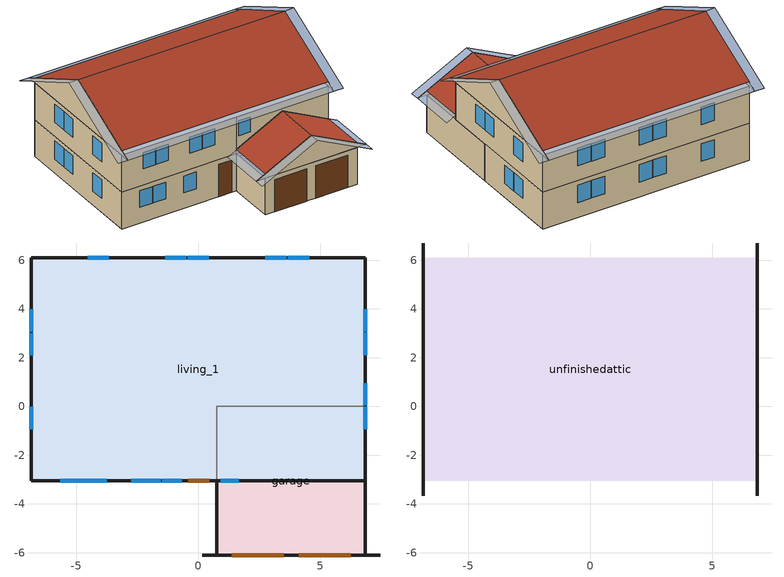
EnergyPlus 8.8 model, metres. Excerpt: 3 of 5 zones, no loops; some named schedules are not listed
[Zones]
living_1
 floor foundation (GrndInsFinLivFloor): -6.86,6.1 6.86,6.1 6.86,0 0.76,0 0.76,-3.05 -6.86,-3.05 z0
 floor adiabatic (FinUninsFinFloor): -6.86,6.1 6.86,6.1 6.86,0 0.76,0 0.76,-3.05 -6.86,-3.05 z2.44
 floor to garage (UnfinInsFinFloor): 0.76,0 6.86,0 6.86,-3.05 0.76,-3.05 z2.44
 wall outside (ExtInsFinWall): 6.86,0 6.86,6.1 -6.86,6.1 -6.86,-3.05 0.76,-3.05 z0:2.44; 6.86,-3.05 6.86,6.1 -6.86,6.1 -6.86,-3.05 0.76,-3.05 z2.44:4.88; 6.86,-3.05,2.74 6.86,-3.05,4.88 0.76,-3.05,4.88 0.76,-3.05,2.74 3.81,-3.05,4.27
 wall to garage (UnfinInsFinWall): 0.76,-3.05 0.76,0 6.86,0 z0:2.44; 0.76,-3.05,2.44 6.86,-3.05,2.44 6.86,-3.05,2.74 3.81,-3.05,4.27 0.76,-3.05,2.74
 window (left-Glass): -6.86,3.98 -6.86,3.07 / -6.86,3.01 -6.86,2.09 / -6.86,-0.02 -6.86,-0.93 z0.91:2.13; -6.86,3.98 -6.86,3.07 / -6.86,3.01 -6.86,2.09 / -6.86,-0.02 -6.86,-0.93 z3.35:4.57
 window (front-Glass): -5.66,-3.05 -4.83,-3.05 / -4.77,-3.05 -3.95,-3.05 / -2.74,-3.05 -1.92,-3.05 z1.03:2.13; -5.42,-3.05 -4.62,-3.05 / -4.56,-3.05 -3.77,-3.05 / -2.33,-3.05 -1.53,-3.05 / -1.47,-3.05 -0.68,-3.05 z3.51:4.57; 0.93,-3.05 1.66,-3.05 z3.59:4.57
 window (right-Glass): 6.86,3.08 6.86,3.99 / 6.86,2.1 6.86,3.02 z0.91:2.13; 6.86,0.04 6.86,0.96 / 6.86,-0.93 6.86,-0.02 / 6.86,3.07 6.86,3.98 z3.35:4.57
 window (back-Glass): 3.62,6.1 2.75,6.1 / 4.54,6.1 3.68,6.1 / -0.49,6.1 -1.36,6.1 / 0.43,6.1 -0.43,6.1 / -3.68,6.1 -4.54,6.1 z0.98:2.13; 3.62,6.1 2.75,6.1 / 4.54,6.1 3.68,6.1 / -0.49,6.1 -1.36,6.1 / 0.43,6.1 -0.43,6.1 / -3.68,6.1 -4.54,6.1 z3.42:4.57
 door (livingDoors): -0.41,-3.05 0.46,-3.05 z0:2.13
garage
 floor foundation (GrndUninsUnfinGrgFloor): 0.76,0 6.86,0 6.86,-6.1 0.76,-6.1 z0
 wall outside (ExtUninsUnfinWall): 0.76,-3.05 0.76,-6.1 6.86,-6.1 6.86,0 z0:2.44; 0.15,-6.1,2.44 7.47,-6.1,2.44 3.81,-6.1,4.27
 door (garageDoors): 1.37,-6.1 3.51,-6.1 / 4.11,-6.1 6.25,-6.1 z0:2.13
 roof outside (UnfinUninsExtGrgRoof): 6.86,-6.1,2.74 6.86,-3.05,2.74 3.81,-3.05,4.27 3.81,-6.1,4.27; 0.76,-3.05,2.74 0.76,-6.1,2.74 3.81,-6.1,4.27 3.81,-3.05,4.27
unfinishedattic
 floor to living_1 (FinInsUnfinUAFloor): -6.86,6.1 6.86,6.1 6.86,-3.05 -6.86,-3.05 z4.88
 wall outside (ExtUninsUnfinWall): 6.86,-3.66,4.88 6.86,6.71,4.88 6.86,1.52,7.47; -6.86,6.71,4.88 -6.86,-3.66,4.88 -6.86,1.52,7.47
 roof outside (UnfinInsExtRoof): -6.86,-3.05,5.18 6.86,-3.05,5.18 6.86,1.52,7.47 -6.86,1.52,7.47; 6.86,6.1,5.18 -6.86,6.1,5.18 -6.86,1.52,7.47 6.86,1.52,7.47
shading: 7.47,-6.1,2.44 7.47,-3.05,2.44 6.86,-3.05,2.74 6.86,-6.1,2.74; 0.15,-3.05,2.44 0.15,-6.1,2.44 0.76,-6.1,2.74 0.76,-3.05,2.74; -6.86,-3.66,4.88 6.86,-3.66,4.88 6.86,-3.05,5.18 -6.86,-3.05,5.18; 6.86,6.71,4.88 -6.86,6.71,4.88 -6.86,6.1,5.18 6.86,6.1,5.18; 7.47,-6.71,2.44 7.47,-6.1,2.44 3.81,-6.1,4.27 3.81,-6.71,4.27; 0.15,-6.1,2.44 0.15,-6.71,2.44 3.81,-6.71,4.27 3.81,-6.1,4.27; 7.47,6.71,4.88 6.86,6.71,4.88 6.86,1.52,7.47 7.47,1.52,7.47; 6.86,-3.66,4.88 7.47,-3.66,4.88 7.47,1.52,7.47 6.86,1.52,7.47; -7.47,-3.66,4.88 -6.86,-3.66,4.88 -6.86,1.52,7.47 -7.47,1.52,7.47; -6.86,6.71,4.88 -7.47,6.71,4.88 -7.47,1.52,7.47 -6.86,1.52,7.47
[Building]
Denver Intl Ap CO 2500 sqft: North Axis {deg}=0; Terrain=Suburbs; Loads Convergence Tolerance Value=0.05; Temperature Convergence Tolerance Value {deltaC}=0.05; Solar Distribution (FullExterior = Shading from/on exterior surfaces.  All interior direct solar falls on the floor and is absorbed according to the floor's absorptivity.  The reflected beam solar from the floor is added to the transmitted diffuse radiation, which is distributed uniformly to all interior surfaces.)=FullExterior; Maximum Number of Warmup Days=50
[Site:Location]
Denver Intl Ap CO: Latitude {deg}=39.83; Longitude {deg}=-104.65; Time Zone {hr}=-7; Elevation {m}=1650
[Site:GroundTemperature:BuildingSurface]
6.71466, 4.94366, 4.80183, 5.64226, 9.01611, 12.3742, 15.2856, 17.1298, 17.2865, 15.7865, 12.9494, 9.6943
[Site:GroundTemperature:Deep]
10.8778, 10.8778, 10.8778, 10.8778, 10.8778, 10.8778, 10.8778, 10.8778, 10.8778, 10.8778, 10.8778, 10.8778
[Site:WaterMainsTemperature]
Calculation Method=Correlation; Annual Average Outdoor Air Temperature {C}=10.8778; Maximum Difference In Monthly Average Outdoor Air Temperature {deltaC}=23.1556
[SizingPeriod:WeatherFileDays]
Plant DD: Begin Month=1; Begin Day of Month=1; End Month=1; End Day of Month=1; Day of Week for Start Day=Tuesday; Use Weather File Daylight Saving Period=Yes; Use Weather File Rain and Snow Indicators=No
[Material] Roughness=Rough
Name | Thickness {m} | Conductivity {W/m-K} | Density {kg/m^3} | Specific Heat {J/kg-K} | Thermal Absorptance | Solar Absorptance | Visible Absorptance | Density {kg/m} | Visible Absorptance  (Rough estimate of mean value based on visible spectrum for white paint, from Introduction to Heat Transfer, 3rd Ed. by F.P.Incropera and D.P.DeWitt, Fig. 12.23)
CarpetBareLayer | 0.0254 | 0.0866887 | 40.05 | 1214.23 | 0.9 | 0.6
Cavity | 0.0889 | 0.0298725 | 119.207 | 1160.19
CeilingMass | 0.0127 | 0.160291 | 801 | 837.4 | 0.9 | 0.3 | 0.1
Concrete-4in | 0.1016 | 1.31141 | 2242.8 | 837.4 | 0.9
Concrete-8in | 0.2032 | 1.31141 | 2242.8 | 837.4 | 0.9
DoorMaterial | 0.04445 | 0.0612267 | 512.64 | 1214.23
ExteriorFinish | 0.009525 | 0.089435 | 177.822 | 1046.75 | 0.9 | 0.3 | 0.3
ExtWallMass; PartitionWallMass | 0.0127 | 0.160291 | 801 | 837.4 | 0.9 | 0.5 | 0.1
FloorMass | 0.015875 | 0.115458 | 544.68 | 1214.23 | 0.9 | 0.6
GarageDoorMaterial | 0.0635 | 0.0874667 | 512.64 | 1214.23
GrgRoofStudandAir | 0.0889 | 2.99117 | 57.259 | 1211.05
IntFloorIns | 0.1397 | 0.0489548 | 106.365 | 1151.69
IntWallIns | 0.0889 | 0.0550583 | 162.403 | 1178.92
Plywood-1_2in | 0.0127 | 0.115458 | 512.64 | 1214.23
Plywood-3_4in | 0.01905 | 0.115458 | 512.64 | 1214.23
RoofingMaterial | 0.0094488 | 0.162714 | 1121.4 | 1465.45 | 0.91 | 0.85 | 0.85
SlabExt | 0.103632 | 0.029427 | 32.04 | 1214.23
SlabMass | 0.1016 | 15.7521 | 2242.8 | 837.4 | 0.9 | 0.6
StudandAirFloor | 0.1397 | 0.705246 | 67.4923 | 1211.6
StudandAirWall | 0.0889 | 0.442568 | 82.8422 | 1212.16
StudandCavity | 0.0889 | 0.0606212 | 148.393 | 1174.04
UAAdditionalCeilingIns | 0.334518 | 0.0400775 | 16.02 | 1046.75
UARoofIns | 0.18415 | 8.2534 | 36.7924 | 1209.07
UATrussandIns | 0.0889 | 0.0422819 | 50.7834 | 1165.1
WallRigidIns | 0.0254 | 0.02885 | 32.04 | 1214.23
LivingFurnitureMaterial | 0.1524 | 0.115458 |  | 1214.23 | 0.9 | 0.6 |  | 640.8 | 0.1
GarageFurnitureMaterial | 0.1524 | 0.115458 |  | 1214.23 |  |  |  | 640.8
[Construction]
GrndFootingWall: Concrete-8in
GrndInsFinLivFloor: SlabMass, CarpetBareLayer
GrndUninsUnfinGrgFloor: Concrete-4in
ExtInsFinWall: ExteriorFinish, WallRigidIns, StudandCavity, Cavity, StudandCavity, ExtWallMass
UnfinInsFinWall: IntWallIns, PartitionWallMass
ExtUninsUnfinWall: ExteriorFinish, Plywood-1_2in, StudandAirWall
FinUninsFinWall: PartitionWallMass, StudandAirWall, PartitionWallMass
FinUninsFinFloor: CeilingMass, StudandAirFloor, Plywood-3_4in, FloorMass, CarpetBareLayer
UnfinInsFinFloor: IntFloorIns, Plywood-3_4in, FloorMass, CarpetBareLayer
FinInsUnfinUAFloor: CeilingMass, UATrussandIns, UAAdditionalCeilingIns
UnfinInsExtRoof: RoofingMaterial, Plywood-3_4in, UARoofIns
UnfinUninsExtGrgRoof: RoofingMaterial, Plywood-3_4in, GrgRoofStudandAir
Front-Glass: Front-Win
Back-Glass: Back-Win
Left-Glass: Left-Win
Right-Glass: Right-Win
LivingDoors: DoorMaterial
GarageDoors: GarageDoorMaterial
LivingFurniture: LivingFurnitureMaterial
GarageFurniture: GarageFurnitureMaterial
[WindowMaterial:SimpleGlazingSystem] U-Factor {W/m2-K}=0.962683; Solar Heat Gain Coefficient=0.189505
Front-Win; Back-Win; Left-Win; Right-Win
[WindowProperty:ShadingControl]
WindowShadingControl: Shading Type=InteriorShade; Shading Control Type=OnIfScheduleAllows; Schedule=WindowShadingSchedule; Shading Control is Scheduled=Yes; Glare Control is Active=No; Shading Device Material=CoolingShade
[WindowMaterial:Shade]
CoolingShade: Solar Transmittance=0.999; Solar Reflectance=0.00099; Visible Transmittance=0.999; Visible Reflectance=0.00099; Thermal Hemispherical Emissivity=0.00001; Thermal Transmittance=0.999; Thickness {m}=0.0001; Conductivity {W/m-K}=10000; Shade to Glass Distance {m}=0.001; Top Opening Multiplier=0; Bottom Opening Multiplier=0; Left-Side Opening Multiplier=0; Right-Side Opening Multiplier=0; Airflow Permeability=0
[Foundation:Kiva:Settings]
Soil Conductivity {W/m-K}=1.731; Soil Density {kg/m3}=1842.3; Soil Specific Heat {J/kg-K}=418.7; Ground Solar Absorptivity=0.9; Ground Thermal Absorptivity=0.9; Ground Surface Roughness {m}=0.03; Far-Field Width {m}=40; Deep-Ground Boundary Condition=ZeroFlux; Deep-Ground Depth {m}=40; Minimum Cell Dimension {m}=0.02; Maximum Cell Growth Coefficient=1.5; Simulation Timestep=Hourly
[EnergyManagementSystem:Sensor]
Name | Output:Variable or Output:Meter Index Key | Output:Variable or Output:Meter
Sensor_HeatingSeasonSchedule | HeatingSeasonSchedule | Schedule Value
Sensor_CoolingSeasonSchedule | CoolingSeasonSchedule | Schedule Value
SensibleLoadPredicted_1 | living_1 | Zone Predicted Sensible Load to Setpoint Heat Transfer Rate
CeilingFan_sch_1 | CeilingFan_1 | Schedule Value
Tout_1 | living_1 | Zone Outdoor Air Drybulb Temperature
Hout_1 |  | Site Outdoor Air Enthalpy
Pbar_1 |  | Site Outdoor Air Barometric Pressure
Tin_1 | living_1 | Zone Mean Air Temperature
Phiin_1 | living_1 | Zone Air Relative Humidity
Win_1 | living_1 | Zone Mean Air Humidity Ratio
Wout_1 |  | Site Outdoor Air Humidity Ratio
Vwind_1 |  | Site Wind Speed
WH_sch_1 | AlwaysOn | Schedule Value
Range_sch_1 | RangeHood_1 | Schedule Value
Bath_sch_1 | BathExhaust_1 | Schedule Value
Clothes_dryer_sch_1 | ClothesDryerExhaust_1 | Schedule Value
NVAvail_1 | NatVent_1 | Schedule Value
NVSP_1 | NatVentTemp_1 | Schedule Value
Q_H_FuelOil_1 | EMS | Heating FuelOil_1
Q_H_Propane_1 | EMS | Heating Propane_1
[EnergyManagementSystem:Actuator]
Name | Actuated Component Unique | Actuated Component Type | Actuated Component Control Type
SupplyFanAvailabilityOverride_1 | SupplyFanAvailability_1 | Schedule:Constant | Schedule Value
CeilingFanScheduleOverride_1 | CeilingFansMaster_1 | Schedule:Constant | Schedule Value
WholeHouseFanPowerOverride_1 | House Exhaust Fan Load_1 | ElectricEquipment | Electric Power Level
RangeHoodFanPowerOverride_1 | Range Hood Fan Load_1 | ElectricEquipment | Electric Power Level
BathExhaustFanPowerOverride_1 | Bath Exhaust Fan Load_1 | ElectricEquipment | Electric Power Level
NatVentFlow_1 | Natural Ventilation_1 | Zone Ventilation | Air Exchange Flow Rate
InfilFlow_1 | Living Infiltration_1 | Zone Infiltration | Air Exchange Flow Rate
[EnergyManagementSystem:ProgramCallingManager]
FanAvailabilityProgramManager_1: AfterPredictorBeforeHVACManagers; SupplyFanScheduleProgram_1
CeilingFanProgramManager_1: BeginTimestepBeforePredictor; CeilingFanScheduleProgram_1
AirflowCalculator_1: BeginTimestepBeforePredictor; InfiltrationProgram_1; NaturalVentilationProgram_1
DuctLeakageCallingManager_1: EndOfSystemTimestepAfterHVACReporting; DuctLeakageProgram_1
DeliveredHeatingCoolingManager_1: EndOfSystemTimestepAfterHVACReporting; DeliveredHeatingCoolingProgram_1
HVACOutputReporting: EndOfSystemTimestepBeforeHVACReporting; HeatingFuelConversionProgram_1; HeatingElectricityProgram_1; WaterHeatingFuelConversionProgram_1; ZeroMeterProgram
[EnergyManagementSystem:Program]
SupplyFanScheduleProgram_1: Set SupplyFanAvailabilityOverride_1 = 1; If (Sensor_HeatingSeasonSchedule == 0) && (SensibleLoadPredicted_1 > 0); Set SupplyFanAvailabilityOverride_1 = 0; ElseIf (Sensor_CoolingSeasonSchedule == 0) && (SensibleLoadPredicted_1 < 0); Set SupplyFanAvailabilityOverride_1 = 0; ElseIf SensibleLoadPredicted_1 == 0; Set SupplyFanAvailabilityOverride_1 = 0; EndIf
CeilingFanScheduleProgram_1: If CeilingFan_sch_1 == 0; Set CeilingFanScheduleOverride_1 = 0; ElseIf Tin_1 <23.8333333333; Set CeilingFanScheduleOverride_1 = 0; Else; Set CeilingFanScheduleOverride_1 = 1; EndIf
InfiltrationProgram_1: Set p_m = 0.14; Set p_s = 0.22; Set s_m = 270; Set s_s = 370; Set z_m = 9.99744; Set z_s = 4.8768; Set f_t = (((s_m/z_m)^p_m)*((z_s/s_s)^p_s)); Set VwindL_1 = (f_t*Vwind_1); Set Tdiff = Tin_1 - Tout_1; Set DeltaT = (@Abs Tdiff); Set c = 0.0124389351854; Set Cs = 0.0903777712242; Set Cw = 0.128435824905; Set n = 0.67; Set sft = (f_t*1.02); Set Qn = (((c*Cs*(DeltaT^n))^2)+(((c*Cw)*((sft*Vwind_1)^(2*n)))^2))^0.5; Set Tdiff = Tin_1 - Tout_1; Set DeltaT = (@Abs Tdiff); Set QWHV_1 = WH_sch_1*0.0259571092; Set Qrange_1 = Range_sch_1*0.047194744; Set Qdryer_1 = Clothes_dryer_sch_1*0.047194744; Set Qbath_1 = Bath_sch_1*0.047194744; Set QhpwhOut = 0; Set QhpwhIn = 0; Set QductsOut = DuctLeakExhaustFanEquivalent_1; Set QductsIn = DuctLeakSupplyFanEquivalent_1; Set Qout = QWHV_1+Qrange_1+Qbath_1+Qdryer_1+QhpwhOut+QductsOut; Set Qin = QhpwhIn+QductsIn; Set Qu = (@Abs (Qout - Qin)); Set Qb = (@Min Qout Qin); Set faneff_wh = 0.94389488; Set WholeHouseFanPowerOverride_1= (QWHV_1*300)/faneff_wh; Set faneff_sp = 0.47194744; Set RangeHoodFanPowerOverride_1 = (Qrange_1*300)/faneff_sp; Set BathExhaustFanPowerOverride_1 = (Qbath_1*300)/faneff_sp; Set Q_acctd_for_elsewhere = QhpwhOut + QhpwhIn + QductsOut + QductsIn; Set InfilFlow_1 = (((Qu^2) + (Qn^2))^0.5) - Q_acctd_for_elsewhere; Set InfilFlow_1 = (@Max InfilFlow_1 0); Set InfilFlow_display_1 = (((Qu^2) + (Qn^2))^0.5) - Qu; Set InfMechVent_1 = Qb + InfilFlow_1
NaturalVentilationProgram_1: Set Tdiff = Tin_1 - Tout_1; Set DeltaT = (@Abs Tdiff); Set Phiout = (@RhFnTdbWPb Tout_1 Wout_1 Pbar_1); Set Hin = (@HFnTdbRhPb Tin_1 Phiin_1 Pbar_1); Set NVArea = 11533.5407455; Set Cs = 0.000179260407789; Set Cw = 0.000282172823794; Set MaxNV = 3.14631626667; Set MaxHR = 0.0115; Set MaxRH = 0.7; Set SGNV = (NVAvail_1*NVArea)*((((Cs*DeltaT)+(Cw*(Vwind_1^2)))^0.5)/1000); If (Wout_1 < MaxHR) && (Phiout < MaxRH) && (Tin_1 > NVSP_1); Set NVadj1 = (Tin_1 - NVSP_1)/(Tin_1 - Tout_1); Set NVadj2 = (@Min NVadj1 1); Set NVadj3 = (@Max NVadj2 0); Set NVadj = SGNV*NVadj3; Set NatVentFlow_1 = (@Min NVadj MaxNV); Else; Set NatVentFlow_1 = 0; EndIf
DuctLeakageProgram_1: Set DuctLeakSupplyFanEquivalent_1 = 0; Set DuctLeakExhaustFanEquivalent_1 = 0
DeliveredHeatingCoolingProgram_1: Set StepsPerHour = ZoneTimeStep / SystemTimeStep; Set HPWH_sens_clg_1 = 0; Set HPWH_lat_clg_1 = 0; Set EMSHeatingDuctLosses_1 = 0; Set EMSCoolingDuctLossesSens_1 = 0; Set EMSCoolingDuctLossesLatent_1 = 0; Set E_supp = 0; Set E_supp_fb = 0; Set DeliveredHeatingHP = 0; Set DeliveredHeating_fb = 0; Set SC_fb = 0; Set LC_fb = 0; Set DeliveredHeating = 0; Set CoilSensibleCooling = 0; Set CoilLatentCooling = 0; Set x = DeliveredHeating + DeliveredHeatingHP + DeliveredHeating_fb; Set EMSDeliveredHeatingInclDucts_1 = x * StepsPerHour; Set EMSDeliveredHeatingSupp_1 = (E_supp + E_supp_fb) * StepsPerHour; Set EMSDeliveredCoolingSensInclDucts_1 = (CoilSensibleCooling + SC_fb) * StepsPerHour; If (x + E_supp + E_supp_fb) > 0; Set f_supp = (E_supp + E_supp_fb) / (x + E_supp + E_supp_fb); Else; Set f_supp = 0; EndIf; Set EMSDeliveredHeating_1 = EMSDeliveredHeatingInclDucts_1-(EMSHeatingDuctLosses_1*(1-f_supp)); Set EMSDeliveredHeatingSupp_1 = EMSDeliveredHeatingSupp_1-(EMSHeatingDuctLosses_1*f_supp); Set EMSDeliveredHeatingWithSupp_1 = EMSDeliveredHeating_1 + EMSDeliveredHeatingSupp_1; Set EMSDeliveredCoolingSens_1 = EMSDeliveredCoolingSensInclDucts_1 - EMSCoolingDuctLossesSens_1; Set DehumRemovedWater = 0; Set EMSDeliveredCoolingLatentHVAC_1 = (CoilLatentCooling + LC_fb) - EMSCoolingDuctLossesLatent_1; Set EMSDeliveredCoolingLatentDehum_1 = DehumRemovedWater * 2454031.86336; Set EMSDeliveredCoolingLatentHVAC_1 = EMSDeliveredCoolingLatentHVAC_1 * StepsPerHour; Set EMSDeliveredCoolingLatentDehum_1 = EMSDeliveredCoolingLatentDehum_1 * StepsPerHour; Set HVACFanE = 0; Set HVACPumpE = 0; Set HVACFanE_fb = 0; If HVACFanE > 0 || HVACFanE_fb > 0; If EMSDeliveredHeating_1 > 0; Set HVACFanPumpE_Heat_1 = ((HVACFanE + HVACFanE_fb)*1); Set HVACFanPumpE_Cool_1 = 0; ElseIf EMSDeliveredCoolingSens_1 > 0; Set HVACFanPumpE_Heat_1 = 0; Set HVACFanPumpE_Cool_1 = ((HVACFanE + HVACFanE_fb)*1); EndIf; Else; Set HVACFanPumpE_Heat_1 = 0; Set HVACFanPumpE_Cool_1 = 0; EndIf
ZeroMeterProgram: Set EMSZeroMeter = 0
HeatingFuelConversionProgram_1: Set Q_pilot = 0; Set Q_heat = 0; Set Q_heat_HP = 0; Set Q_heat_fb = 0; Set Q_FuelOil_1 = 0; Set Q_Propane_1 = 0; Set Q_Gas_1 = 0
HeatingElectricityProgram_1: Set Q_pilot = 0; Set Q_heat = 0; Set Q_heat_HP = 0; Set Q_heat_fb = 0; Set E_supp = 0; Set E_supp_fb = 0; Set E_mshp_fb = 0; Set E_defrost_fb = 0; Set E_Heat_1 = 0; Set E_Heat_supp_1 = 0
WaterHeatingFuelConversionProgram_1: Set Q_WH_FuelOil_1 = 0; Set Q_WH_Propane_1 = 0; Set Q_WH_Gas_1 = Q_WH_1; Set Q_Unit_oil_1 = Q_WH_FuelOil_1 + Q_H_FuelOil_1; Set Q_Unit_propane_1 = Q_WH_Propane_1 + Q_H_Propane_1
[Zone]
Name | Type | Multiplier | Ceiling Height {m} | Volume {m3} | Floor Area {m2}
living_1 | 1 | 1 | 4.8768 | 566.337 | 232.258
garage | 1 | 1 | 4.2672 | 135.921 | 37.1612
unfinishedattic |  |  | 2.5908 | 143.354 | 125.419
Dummy; RA Duct Zone_1 |  |  | 0 | 0 | 0
[People]
Living People_1: Zone=living_1; Number of People Schedule=Occupancy_1; Number of People Calculation Method=People; Number of People=2.64; Fraction Radiant=0.32; Sensible Heat Fraction=0.573; Activity level Schedule=OccupantActivity_1; Carbon Dioxide Generation Rate=0; Enable ASHRAE 55 Comfort Warnings=No; Mean Radiant Temperature Calculation Type=ZoneAveraged
[Lights] Design Level Calculation Method=LightingLevel; Return Air Fraction=0; Fraction Radiant=0.6; Fraction Visible=0.2; Fraction Replaceable=0
Name | Zone | Schedule | Lighting Level {W}
Living HW & Plugin Lighting_1 | living_1 | InteriorLighting_1 | 508.8
Garage Lighting | garage | GarageLighting | 12.0497
[ElectricEquipment] Zone=living_1; Design Level Calculation Method=EquipmentLevel
Name | Schedule | Design Level {W} | Fraction Latent | Fraction Radiant | Fraction Lost | Fraction Lost (remainder goes to space)
Refrigerator_1 | Refrigerator_1 | 65.0889 | 0 | 0 | 0
CeilingFans_1 | CeilingFansMaster_1 | 0 | 0 | 0.558 | 0
Misc Elec Load_1 | Total_Mels_1 | 460.929 | 0.021 | 0.558 | 0.049
Cooking Range_1 | CookingRange_1 | 224.887 | 0.3 | 0.24 | 0.3
Clothes Washer_1 | ClothesWasher_1 | 7523.69 | 0 | 0.48 | 0.2
Clothes Dryer_1 | ClothesDryer_1 | 272.683 | 0.05 | 0.09 | 0.8
Dishwasher_1 | Dishwasher_1 | 10414.2 | 0.15 | 0.36 | 0.25
House Exhaust Fan Load_1 | AlwaysOn | 0 | 0 | 0 |  | 1
Range Hood Fan Load_1; Bath Exhaust Fan Load_1 | AlwaysOn | 0 | 0 | 0 | 1
[GasEquipment]
Misc Gas Load_1: Zone=living_1; Schedule=Total_Mgls_1; Design Level Calculation Method=EquipmentLevel; Design Level {W}=0; Fraction Latent=0; Fraction Radiant=0; Fraction Lost=0; Carbon Dioxide Generation Rate=0
[OtherEquipment] Fuel Type=None; Design Level Calculation Method=EquipmentLevel; Fraction Radiant=0; Fraction Lost=0
Name | Zone | Schedule | Design Level {W} | Fraction Latent
SinkHeatGain_1 | living_1 | Sinks_1 | 2117.93 | 0.312222
ShowerHeatGain_1 | living_1 | Showers_1 | 8183.89 | 0.487197
BathHeatGain_1 | living_1 | Baths_1 | 7211.38 | 0
DHWDistHeatGain_1 | living_1 | DHWDist_1 | 99.0739 | 0
SupplySensibleLeakageToLiving_1; SupplyDuctConductionToLiving_1; SupplyDuctConductionToAHZone_1; ReturnDuctConductionToAHZone_1; SupplySensibleLeakageToAHZone_1 | living_1 | AlwaysOn | 0 | 0
SupplyLatentLeakageToLiving_1; SupplyLatentLeakageToAHZone_1 | living_1 | AlwaysOn | 0 | 1
ReturnDuctConductionToPlenum_1; ReturnSensibleLeakageEquip_1 | RA Duct Zone_1 | AlwaysOn | 0 | 0
ReturnLatentLeakageEquip_1 | RA Duct Zone_1 | AlwaysOn | 0 | 1
[ZoneInfiltration:FlowCoefficient]
Living Infiltration_1: Zone=living_1; Schedule=AlwaysOn; Flow Coefficient {m/s-Pa^n)=1; Stack Coefficient {Pa^n/K^n}=1; Pressure Exponent=1; Wind Coefficient {Pa^n-s^n/m^n}=1; Shelter Factor  (From Walker and Wilson (1998) (eq. 16))=1
[ZoneVentilation:DesignFlowRate]
Natural Ventilation_1: Zone=living_1; Shedule=NatVent_1; Design Flow Rate Calculation Method=Flow/Zone; Design Flow rate {m^3/s}=0.001; Ventilation Type=Natural; Fan Pressure Rise {Pa} (Fan Energy is accounted for in Fan:ZoneExhaust)=0; Fan Total Efficiency=1; Constant Term Coefficient=1; Temperature Term Coefficient=0; Velocity Term Coefficient=0; Velocity Squared Term Coefficient=0
[EnergyManagementSystem:OutputVariable] Update Frequency=ZoneTimestep
Name | EMS Variable | Type of Data in Variable | EMS Program or Subroutine | Units
Zone Infil Flow Rate_1 | InfilFlow_display_1 | Averaged | InfiltrationProgram_1 | m3/s
Zone Infil/MechVent Flow Rate_1 | InfMechVent_1 | Averaged | InfiltrationProgram_1 | m3/s
Whole House Fan Vent Flow Rate_1 | QWHV_1 | Averaged | InfiltrationProgram_1 | m3/s
Range Hood Fan Vent Flow Rate_1 | Qrange_1 | Averaged | InfiltrationProgram_1 | m3/s
Bath Exhaust Fan Vent Flow Rate_1 | Qbath_1 | Averaged | InfiltrationProgram_1 | m3/s
Clothes Dryer Exhaust Fan Vent Flow Rate_1 | Qdryer_1 | Averaged | InfiltrationProgram_1 | m3/s
Local Wind Speed_1 | VwindL_1 | Averaged | InfiltrationProgram_1 | m/s
Zone Natural Ventilation Flow Rate_1 | NatVentFlow_1 | Averaged | NaturalVentilationProgram_1 | m3/s
EMSDeliveredCoolingSensInclDuctsOutputVariable_1 | EMSDeliveredCoolingSensInclDucts_1 | Summed | DeliveredHeatingCoolingProgram_1 | J
EMSDeliveredHeatingInclDuctsOutputVariable_1 | EMSDeliveredHeatingInclDucts_1 | Summed | DeliveredHeatingCoolingProgram_1 | J
EMSDeliveredCoolingSensOutputVariable_1 | EMSDeliveredCoolingSens_1 | Summed | DeliveredHeatingCoolingProgram_1 | J
EMSDeliveredHeatingOutputVariable_1 | EMSDeliveredHeating_1 | Summed | DeliveredHeatingCoolingProgram_1 | J
[InternalMass]
Name | Construction | Zone | Surface Area of partition walls not yet defined {m} (Includes both sides of the wall) | Surface Area {m}
LivingPartition_1 | FinUninsFinWall | living_1 | 232.258
LivingSpaceFurniture_1 | LivingFurniture | living_1 |  | 92.903
GarageSpaceFurniture | GarageFurniture | garage |  | 3.71612
[Exterior:Lights]
Exterior Lighting_1: Schedule=ExteriorLighting_1; Design Level {W}=109.201; Control Option=ScheduleNameOnly
[ZoneInfiltration:EffectiveLeakageArea] Schedule=AlwaysOn
Name | Zone | Effective Air Leakage Area {cm} | Stack Coefficient {(L/s)/(cm^4-K)} | Wind Coefficient {(L/s)/(cm^4-(m/s))}
GarageInfiltration | garage | 26.939 | 0.000225868 | 0.000187767
UAtcInfiltration | unfinishedattic | 4176.46 | 0.000180048 | 0.000138569
[Foundation:Kiva] Wall Height Above Grade {m}=0.2032; Wall Depth Below Grade {m}=0.2032; Footing Wall Construction=GrndFootingWall
Name | Exterior Vertical Insulation Material | Exterior Vertical Insulation Depth {m}
Slab Foundation 1 | SlabExt | 1.2192
Garage Slab Foundation 2
[SurfaceProperty:ExposedFoundationPerimeter]
Name | Exposed Perimeter Calculation Method | Total Exposed Perimeter {m} | Exposed Perimeter Fraction
Floor1 | TotalExposedPerimeter | 45.72
Floor2 | ExposedPerimeterFraction |  | 1
